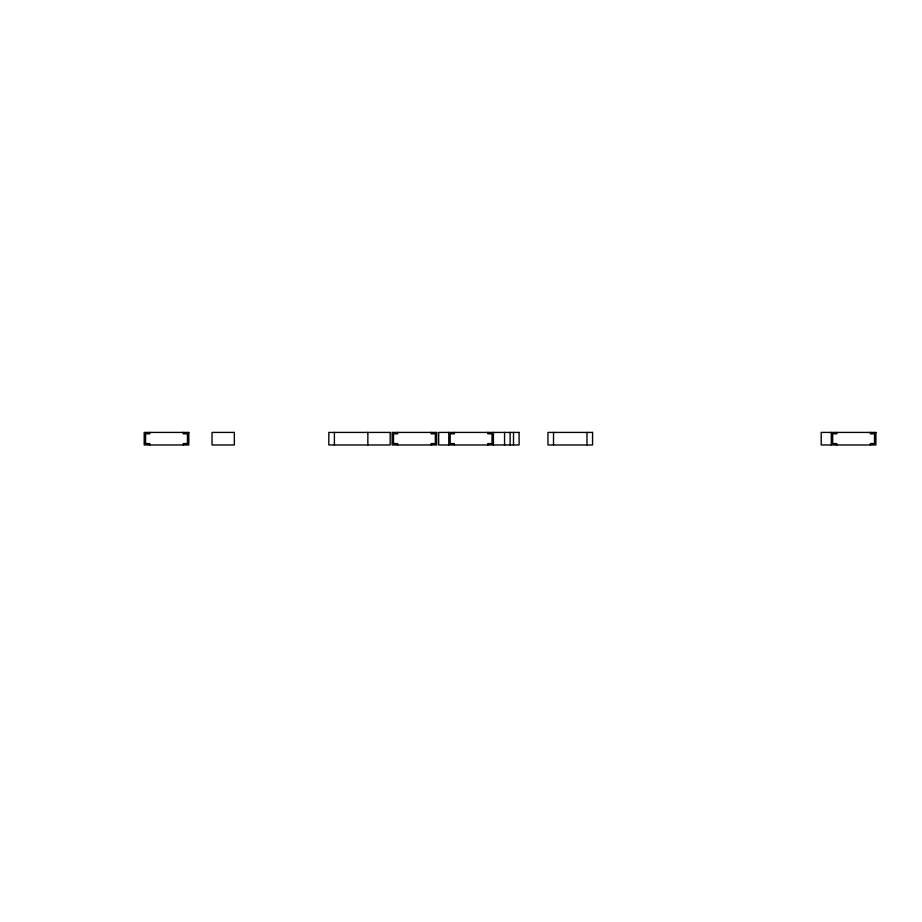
<?xml version="1.0" encoding="UTF-8"?>
<svg xmlns="http://www.w3.org/2000/svg" width="922" height="922" viewBox="0 0 922 922"><rect width="100%" height="100%" fill="white"/><g stroke="black" fill="none" stroke-linecap="round" stroke-linejoin="round"><path stroke-width="1.38" d="M870.322 432.418L870.322 433.813L874.505 433.813L874.505 443.574L870.322 443.574L870.322 444.969M836.853 432.418L836.853 433.813L832.67 433.813L832.67 443.574L836.853 443.574L836.853 444.969M831.287 432.418L831.287 444.969M586.991 432.418L586.991 444.969M553.523 432.418L553.523 444.969M513.508 432.418L513.508 444.969M510.131 432.418L510.131 444.969M504.565 432.418L504.565 444.969M493.408 432.418L493.408 444.969M487.83 432.418L487.83 433.813L492.014 433.813L492.014 443.574L487.83 443.574L487.83 444.969M454.362 432.418L454.362 433.813L450.178 433.813L450.178 443.574L454.362 443.574L454.362 444.969M448.784 432.418L448.784 444.969M431.162 432.418L431.162 433.813L435.345 433.813L435.345 443.574L431.162 443.574L431.162 444.969M397.693 432.418L397.693 433.813L393.51 433.813L393.51 443.574L397.693 443.574L397.693 444.969M367.855 432.418L367.855 444.969M334.398 432.418L334.398 444.969M183.248 432.418L183.248 433.813L187.431 433.813L187.431 443.574L183.248 443.574L183.248 444.969M149.779 432.418L149.779 433.813L145.595 433.813L145.595 443.574L149.779 443.574L149.779 444.969M188.826 432.418L144.201 432.418L144.201 444.969L188.826 444.969L188.826 432.418M234.338 432.418L212.025 432.418L212.025 444.969L234.338 444.969L234.338 432.418M390.167 432.418L328.82 432.418L328.82 444.969L390.167 444.969L390.167 432.418M436.74 432.418L392.115 432.418L392.115 444.969L436.74 444.969L436.74 432.418M519.086 432.418L438.688 432.418L438.688 444.969L519.086 444.969L519.086 432.418M592.569 432.418L547.956 432.418L547.956 444.969L592.569 444.969L592.569 432.418M875.9 432.418L821.191 432.418L821.191 444.969L875.9 444.969L875.9 432.418"/></g></svg>
